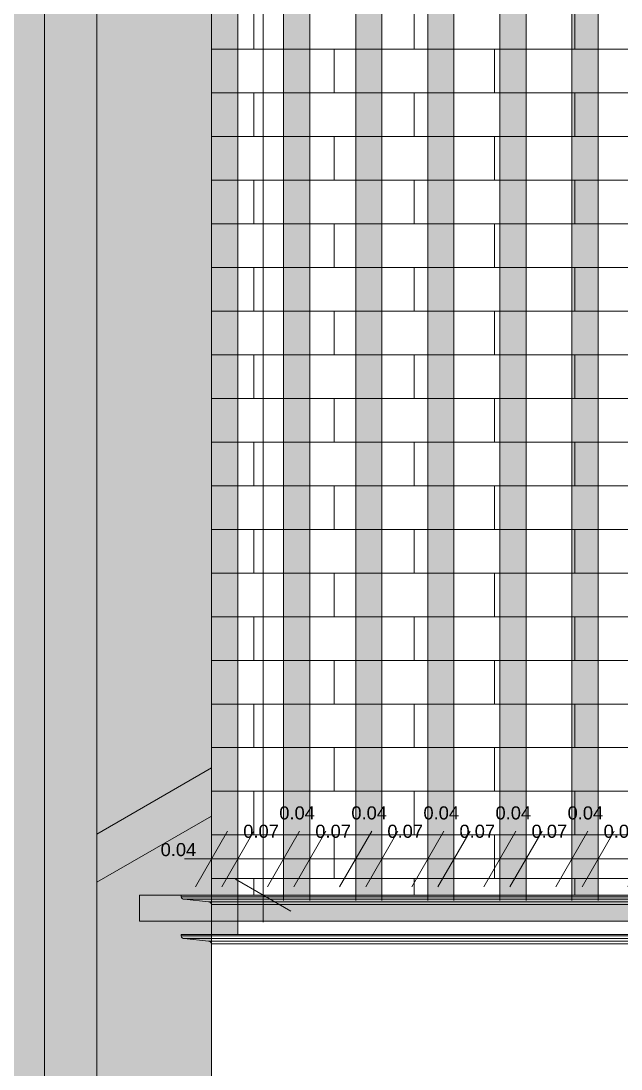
# Model space of a CAD drawing. Header units: millimetres. Extents: x 475616349 to 476941521, y 4620115302 to 4621446928.
# Drawn here: x 476671271 to 476672187, y 4620525755 to 4620527355 of the extents above; entities that cross this region are included whole.
import ezdxf

# ---------------------------------------------------------------- set-up
doc = ezdxf.new("R2010")
doc.units = ezdxf.units.MM
doc.header["$MEASUREMENT"] = 0
for name, color, linetype, lineweight in [('0_Pen_No__250_Pen_No__255', 255, 'Continuous', 0), ('0_Pen_No__250_Pen_No__7', 7, 'Continuous', 0), ('2D Drafting - General_Pen_No__30_Pen_No__9_Pen_No__9_Pen_No__253', 252, 'Continuous', 0), ('2D Drafting - General_Pen_No__30_Pen_No__9_Pen_No__9_Pen_No__7', 7, 'Continuous', 0), ('New_2D Drafting - General_Pen_No__30_Pen_No__9_Pen_No__9_Pen_No__255', 255, 'Continuous', 0), ('New_2D Drafting - General_Pen_No__30_Pen_No__9_Pen_No__9_Pen_No__7', 7, 'Continuous', 0), ('New_zoma_Pen_No__4', 7, 'Continuous', 0), ('New_zoma_Pen_No__5', 5, 'Continuous', 0), ('New_zoma_Pen_No__7', 7, 'Continuous', 0), ('Structural - Bearing_Pen_No__250', 7, 'Continuous', 0)]:
    doc.layers.add(name, color=color, linetype=linetype, lineweight=lineweight)
doc.layers.add('New_zoma', color=7, linetype='Continuous')
doc.styles.add('GENERATED_STYLE_1', font='arial.ttf')
doc.dimstyles.new('GENERATED_STYLE__18', dxfattribs={"dimtxt": 100, "dimasz": 64.421331, "dimexe": 0.18, "dimexo": 3, "dimgap": 0.09, "dimtad": 1, "dimtih": 1, "dimtoh": 1, "dimlfac": 0.001, "dimzin": 0, "dimdsep": 46, "dimtxsty": 'GENERATED_STYLE_1', "dimblk": 'ARROWHEAD_2', "dimblk1": 'ARROWHEAD_2', "dimblk2": 'ARROWHEAD_2', "dimcen": 0.09, "dimclrd": 7, "dimclre": 7, "dimclrt": 7, "dimadec": 0, "dimazin": 0, "dimtfac": 1, "dimtdec": 4, "dimtmove": 0, "dimatfit": 3, "dimfxl": 1, "dimtolj": 1, "dimtzin": 0, "dimarcsym": 0})
doc.dimstyles.new('GENERATED_STYLE__19', dxfattribs={"dimtxt": 100, "dimasz": 64.421331, "dimexe": 0.18, "dimexo": 3, "dimgap": 0.09, "dimtad": 1, "dimlfac": 0.001, "dimzin": 0, "dimdsep": 46, "dimtxsty": 'GENERATED_STYLE_1', "dimblk": 'ARROWHEAD_2', "dimblk1": 'ARROWHEAD_2', "dimblk2": 'ARROWHEAD_2', "dimcen": 0.09, "dimclrd": 7, "dimclre": 7, "dimclrt": 7, "dimadec": 0, "dimazin": 0, "dimtfac": 1, "dimtdec": 4, "dimtmove": 0, "dimatfit": 3, "dimfxl": 1, "dimtolj": 1, "dimtzin": 0, "dimarcsym": 0})
doc.dimstyles.new('GENERATED_STYLE__46', dxfattribs={"dimtxt": 20, "dimasz": 64.421331, "dimexe": 0.18, "dimexo": 3, "dimgap": 0.09, "dimtad": 1, "dimlfac": 0.001, "dimzin": 0, "dimdsep": 46, "dimtxsty": 'GENERATED_STYLE_1', "dimblk": 'ARROWHEAD_2', "dimblk1": 'ARROWHEAD_2', "dimblk2": 'ARROWHEAD_2', "dimcen": 0.09, "dimclrd": 5, "dimclre": 5, "dimclrt": 5, "dimadec": 0, "dimazin": 0, "dimtfac": 1, "dimtdec": 4, "dimtmove": 0, "dimatfit": 3, "dimfxl": 1, "dimtolj": 1, "dimtzin": 0, "dimarcsym": 0})
doc.dimstyles.new('GENERATED_STYLE__55', dxfattribs={"dimtxt": 20, "dimasz": 64.421331, "dimexe": 0.18, "dimexo": 3, "dimgap": 0.09, "dimtad": 1, "dimtih": 1, "dimtoh": 1, "dimlfac": 0.001, "dimzin": 0, "dimdsep": 46, "dimtxsty": 'GENERATED_STYLE_1', "dimblk": 'ARROWHEAD_2', "dimblk1": 'ARROWHEAD_2', "dimblk2": 'ARROWHEAD_2', "dimcen": 0.09, "dimclrd": 5, "dimclre": 5, "dimclrt": 5, "dimadec": 0, "dimazin": 0, "dimtfac": 1, "dimtdec": 4, "dimtmove": 0, "dimatfit": 3, "dimfxl": 1, "dimtolj": 1, "dimtzin": 0, "dimarcsym": 0})

# ---------------------------------------------------------------- blocks, each defined once
blk = doc.blocks.new('*D782', base_point=(476577134.1, 4620325125.7))
at = {"layer": 'New_zoma_Pen_No__4', "color": 7, "linetype": 'Continuous', "lineweight": 0, "transparency": 16777216}
for p, q in [((476671061.8, 4620528170.9), (476671061.8, 4620528298)), ((476671562.3, 4620528170.9), (476671562.3, 4620528298)), ((476671086.3, 4620528276.8), (476671037.3, 4620528192)), ((476671537.8, 4620528192), (476671586.8, 4620528276.8)), ((476671061.8, 4620528234.4), (476671562.3, 4620528234.4)), ((476671562.3, 4620528234.4), (476671603.8, 4620528234.4))]:
    blk.add_line(p, q, dxfattribs=at)
at = {"layer": 'New_zoma_Pen_No__7', "color": 7, "lineweight": 0, "transparency": 16777216, "insert": (476671179, 4620528254.4), "char_height": 100, "attachment_point": 7, "style": 'GENERATED_STYLE_1'}
blk.add_mtext('\\A1;{\\pql;\\fArial|b0|i0|c0|p34;0.50}', dxfattribs=at)
blk = doc.blocks.new('ARROWHEAD_2')
at = {"color": 0, "linetype": 'Continuous', "lineweight": 0}
for p, q in [((-0.378, -0.655), (0.378, 0.655)), ((0, 0), (-1, 0))]:
    blk.add_line(p, q, dxfattribs=at)
blk = doc.blocks.new('*D787', base_point=(476577134.1, 4620325125.7))
at = {"layer": 'New_zoma_Pen_No__4', "color": 7, "linetype": 'Continuous', "lineweight": 0, "transparency": 16777216}
for p, q in [((476671061.8, 4620531370.9), (476671061.8, 4620531498)), ((476671562.3, 4620531370.9), (476671562.3, 4620531498)), ((476671086.3, 4620531476.8), (476671037.3, 4620531392)), ((476671537.8, 4620531392), (476671586.8, 4620531476.8)), ((476671061.8, 4620531434.4), (476671562.3, 4620531434.4)), ((476671562.3, 4620531434.4), (476671603.8, 4620531434.4))]:
    blk.add_line(p, q, dxfattribs=at)
at = {"layer": 'New_zoma_Pen_No__7', "color": 7, "lineweight": 0, "transparency": 16777216, "insert": (476671179, 4620531454.4), "char_height": 100, "attachment_point": 7, "style": 'GENERATED_STYLE_1'}
blk.add_mtext('\\A1;{\\pql;\\fArial|b0|i0|c0|p34;0.50}', dxfattribs=at)
blk = doc.blocks.new('*D1991', base_point=(476577134.1, 4620325125.7))
at = {"layer": 'New_zoma_Pen_No__5', "color": 5, "linetype": 'Continuous', "lineweight": 0, "transparency": 16777216}
for p, q in [((476671641.1, 4620528940.3), (476671641.1, 4620528981.7)), ((476671683.4, 4620528915.8), (476671598.7, 4620528964.7)), ((476671704.6, 4620528940.3), (476671577.5, 4620528940.3)), ((476671641.1, 4620526020.4), (476671641.1, 4620528940.3)), ((476671598.7, 4620526044.8), (476671683.4, 4620525995.9)), ((476671704.6, 4620526020.4), (476671577.5, 4620526020.4)), ((476671641.1, 4620525978.9), (476671641.1, 4620526020.4))]:
    blk.add_line(p, q, dxfattribs=at)
at = {"layer": 'New_zoma_Pen_No__5', "color": 5, "lineweight": 0, "transparency": 16777216, "insert": (476671637.1, 4620527453.7), "char_height": 20, "attachment_point": 7, "rotation": 90, "style": 'GENERATED_STYLE_1'}
blk.add_mtext('\\A1;{\\pql;\\fArial|b0|i0|c0|p34;2.92}', dxfattribs=at)
blk = doc.blocks.new('*D2129', base_point=(476577134.1, 4620325125.7))
at = {"layer": 'New_zoma_Pen_No__4', "color": 7, "linetype": 'Continuous', "lineweight": 0, "transparency": 16777216}
for p, q in [((476672351.1, 4620527060.4), (476672351.1, 4620527101.8)), ((476672393.5, 4620527035.9), (476672308.7, 4620527084.8)), ((476672414.7, 4620527060.4), (476672287.6, 4620527060.4)), ((476672351.1, 4620525960.3), (476672351.1, 4620527060.4)), ((476672308.7, 4620525984.8), (476672393.5, 4620525935.9)), ((476672414.7, 4620525960.3), (476672287.6, 4620525960.3)), ((476672351.1, 4620525918.9), (476672351.1, 4620525960.3))]:
    blk.add_line(p, q, dxfattribs=at)
at = {"layer": 'New_zoma_Pen_No__7', "color": 7, "lineweight": 0, "transparency": 16777216, "insert": (476672331.1, 4620526377.3), "char_height": 100, "attachment_point": 7, "rotation": 90, "style": 'GENERATED_STYLE_1'}
blk.add_mtext('\\A1;{\\pql;\\fArial|b0|i0|c0|p34;1.10}', dxfattribs=at)
blk = doc.blocks.new('*D2139', base_point=(476577134.1, 4620325125.7))
at = {"layer": 'New_zoma_Pen_No__4', "color": 7, "linetype": 'Continuous', "lineweight": 0, "transparency": 16777216}
for p, q in [((476671562.3, 4620528298), (476671562.3, 4620528170.9)), ((476672262.3, 4620528298), (476672262.3, 4620528170.9)), ((476671586.8, 4620528276.8), (476671537.8, 4620528192)), ((476672237.8, 4620528192), (476672286.8, 4620528276.8)), ((476671562.3, 4620528234.4), (476671520.9, 4620528234.4)), ((476672262.3, 4620528234.4), (476671562.3, 4620528234.4))]:
    blk.add_line(p, q, dxfattribs=at)
at = {"layer": 'New_zoma_Pen_No__7', "color": 7, "lineweight": 0, "transparency": 16777216, "insert": (476671779.3, 4620528254.4), "char_height": 100, "attachment_point": 7, "style": 'GENERATED_STYLE_1'}
blk.add_mtext('\\A1;{\\pql;\\fArial|b0|i0|c0|p34;0.70}', dxfattribs=at)
blk = doc.blocks.new('*D2143', base_point=(476577134.1, 4620325125.7))
at = {"layer": 'New_zoma_Pen_No__4', "color": 7, "linetype": 'Continuous', "lineweight": 0, "transparency": 16777216}
for p, q in [((476671562.3, 4620531498), (476671562.3, 4620531370.9)), ((476672262.3, 4620531498), (476672262.3, 4620531370.9)), ((476671586.8, 4620531476.8), (476671537.8, 4620531392)), ((476672237.8, 4620531392), (476672286.8, 4620531476.8)), ((476671562.3, 4620531434.4), (476671520.9, 4620531434.4)), ((476672262.3, 4620531434.4), (476671562.3, 4620531434.4))]:
    blk.add_line(p, q, dxfattribs=at)
at = {"layer": 'New_zoma_Pen_No__7', "color": 7, "lineweight": 0, "transparency": 16777216, "insert": (476671779.3, 4620531454.4), "char_height": 100, "attachment_point": 7, "style": 'GENERATED_STYLE_1'}
blk.add_mtext('\\A1;{\\pql;\\fArial|b0|i0|c0|p34;0.70}', dxfattribs=at)
blk = doc.blocks.new('*D2373', base_point=(476577134.1, 4620325125.7))
at = {"layer": 'New_zoma_Pen_No__5', "color": 5, "linetype": 'Continuous', "lineweight": 0, "transparency": 16777216}
for p, q in [((476671562.3, 4620526012), (476671562.3, 4620526139.1)), ((476671602.3, 4620526012), (476671602.3, 4620526139.1)), ((476671586.8, 4620526117.9), (476671537.8, 4620526033.1)), ((476671626.8, 4620526117.9), (476671577.8, 4620526033.1)), ((476671520.9, 4620526075.5), (476671562.3, 4620526075.5)), ((476671562.3, 4620526075.5), (476671602.3, 4620526075.5))]:
    blk.add_line(p, q, dxfattribs=at)
at = {"layer": 'New_zoma_Pen_No__5', "color": 5, "lineweight": 0, "transparency": 16777216, "insert": (476671484.6, 4620526079.5), "char_height": 20, "attachment_point": 7, "style": 'GENERATED_STYLE_1'}
blk.add_mtext('\\A1;{\\pql;\\fArial|b0|i0|c0|p34;0.04}', dxfattribs=at)
blk = doc.blocks.new('*D2374', base_point=(476577134.1, 4620325125.7))
at = {"layer": 'New_zoma_Pen_No__5', "color": 5, "linetype": 'Continuous', "lineweight": 0, "transparency": 16777216}
for p, q in [((476671602.3, 4620526012), (476671602.3, 4620526139.1)), ((476671672.3, 4620526012), (476671672.3, 4620526139.1)), ((476671626.8, 4620526117.9), (476671577.8, 4620526033.1)), ((476671696.8, 4620526117.9), (476671647.8, 4620526033.1)), ((476671602.3, 4620526075.5), (476671672.3, 4620526075.5))]:
    blk.add_line(p, q, dxfattribs=at)
at = {"layer": 'New_zoma_Pen_No__5', "color": 5, "lineweight": 0, "transparency": 16777216, "char_height": 20, "attachment_point": 7, "style": 'GENERATED_STYLE_1'}
for s, insert in [('\\A1;{\\pql;\\fArial|b0|i0|c0|p34;0.04}', (476671665.7, 4620526135.5)), ('\\A1;{\\pql;\\fArial|b0|i0|c0|p34;0.07}', (476671610.7, 4620526107.5))]:
    blk.add_mtext(s, dxfattribs=dict(at, insert=insert))
blk = doc.blocks.new('*D2375', base_point=(476577134.1, 4620325125.7))
at = {"layer": 'New_zoma_Pen_No__5', "color": 5, "linetype": 'Continuous', "lineweight": 0, "transparency": 16777216}
for p, q in [((476671672.3, 4620526012), (476671672.3, 4620526139.1)), ((476671712.3, 4620526012), (476671712.3, 4620526139.1)), ((476671696.8, 4620526117.9), (476671647.8, 4620526033.1)), ((476671736.8, 4620526117.9), (476671687.8, 4620526033.1)), ((476671672.3, 4620526075.5), (476671712.3, 4620526075.5))]:
    blk.add_line(p, q, dxfattribs=at)
blk = doc.blocks.new('*D2376', base_point=(476577134.1, 4620325125.7))
at = {"layer": 'New_zoma_Pen_No__5', "color": 5, "linetype": 'Continuous', "lineweight": 0, "transparency": 16777216}
for p, q in [((476671712.3, 4620526012), (476671712.3, 4620526139.1)), ((476671782.3, 4620526012), (476671782.3, 4620526139.1)), ((476671736.8, 4620526117.9), (476671687.8, 4620526033.1)), ((476671806.8, 4620526117.9), (476671757.8, 4620526033.1)), ((476671712.3, 4620526075.5), (476671782.3, 4620526075.5))]:
    blk.add_line(p, q, dxfattribs=at)
at = {"layer": 'New_zoma_Pen_No__5', "color": 5, "lineweight": 0, "transparency": 16777216, "char_height": 20, "attachment_point": 7, "style": 'GENERATED_STYLE_1'}
for s, insert in [('\\A1;{\\pql;\\fArial|b0|i0|c0|p34;0.04}', (476671775.7, 4620526135.5)), ('\\A1;{\\pql;\\fArial|b0|i0|c0|p34;0.07}', (476671720.7, 4620526107.5))]:
    blk.add_mtext(s, dxfattribs=dict(at, insert=insert))
blk = doc.blocks.new('*D2377', base_point=(476577134.1, 4620325125.7))
at = {"layer": 'New_zoma_Pen_No__5', "color": 5, "linetype": 'Continuous', "lineweight": 0, "transparency": 16777216}
for p, q in [((476671782.3, 4620526012), (476671782.3, 4620526139.1)), ((476671822.3, 4620526012), (476671822.3, 4620526139.1)), ((476671806.8, 4620526117.9), (476671757.8, 4620526033.1)), ((476671846.8, 4620526117.9), (476671797.8, 4620526033.1)), ((476671782.3, 4620526075.5), (476671822.3, 4620526075.5))]:
    blk.add_line(p, q, dxfattribs=at)
blk = doc.blocks.new('*D2378', base_point=(476577134.1, 4620325125.7))
at = {"layer": 'New_zoma_Pen_No__5', "color": 5, "linetype": 'Continuous', "lineweight": 0, "transparency": 16777216}
for p, q in [((476671822.3, 4620526012), (476671822.3, 4620526139.1)), ((476671892.3, 4620526012), (476671892.3, 4620526139.1)), ((476671846.8, 4620526117.9), (476671797.8, 4620526033.1)), ((476671916.8, 4620526117.9), (476671867.8, 4620526033.1)), ((476671822.3, 4620526075.5), (476671892.3, 4620526075.5))]:
    blk.add_line(p, q, dxfattribs=at)
at = {"layer": 'New_zoma_Pen_No__5', "color": 5, "lineweight": 0, "transparency": 16777216, "char_height": 20, "attachment_point": 7, "style": 'GENERATED_STYLE_1'}
for s, insert in [('\\A1;{\\pql;\\fArial|b0|i0|c0|p34;0.04}', (476671885.7, 4620526135.5)), ('\\A1;{\\pql;\\fArial|b0|i0|c0|p34;0.07}', (476671830.7, 4620526107.5))]:
    blk.add_mtext(s, dxfattribs=dict(at, insert=insert))
blk = doc.blocks.new('*D2379', base_point=(476577134.1, 4620325125.7))
at = {"layer": 'New_zoma_Pen_No__5', "color": 5, "linetype": 'Continuous', "lineweight": 0, "transparency": 16777216}
for p, q in [((476671892.3, 4620526012), (476671892.3, 4620526139.1)), ((476671932.3, 4620526012), (476671932.3, 4620526139.1)), ((476671916.8, 4620526117.9), (476671867.8, 4620526033.1)), ((476671956.8, 4620526117.9), (476671907.8, 4620526033.1)), ((476671892.3, 4620526075.5), (476671932.3, 4620526075.5))]:
    blk.add_line(p, q, dxfattribs=at)
blk = doc.blocks.new('*D2380', base_point=(476577134.1, 4620325125.7))
at = {"layer": 'New_zoma_Pen_No__5', "color": 5, "linetype": 'Continuous', "lineweight": 0, "transparency": 16777216}
for p, q in [((476671932.3, 4620526012), (476671932.3, 4620526139.1)), ((476672002.3, 4620526012), (476672002.3, 4620526139.1)), ((476671956.8, 4620526117.9), (476671907.8, 4620526033.1)), ((476672026.8, 4620526117.9), (476671977.8, 4620526033.1)), ((476671932.3, 4620526075.5), (476672002.3, 4620526075.5))]:
    blk.add_line(p, q, dxfattribs=at)
at = {"layer": 'New_zoma_Pen_No__5', "color": 5, "lineweight": 0, "transparency": 16777216, "char_height": 20, "attachment_point": 7, "style": 'GENERATED_STYLE_1'}
for s, insert in [('\\A1;{\\pql;\\fArial|b0|i0|c0|p34;0.04}', (476671995.7, 4620526135.5)), ('\\A1;{\\pql;\\fArial|b0|i0|c0|p34;0.07}', (476671940.7, 4620526107.5))]:
    blk.add_mtext(s, dxfattribs=dict(at, insert=insert))
blk = doc.blocks.new('*D2381', base_point=(476577134.1, 4620325125.7))
at = {"layer": 'New_zoma_Pen_No__5', "color": 5, "linetype": 'Continuous', "lineweight": 0, "transparency": 16777216}
for p, q in [((476672002.3, 4620526012), (476672002.3, 4620526139.1)), ((476672042.3, 4620526012), (476672042.3, 4620526139.1)), ((476672026.8, 4620526117.9), (476671977.8, 4620526033.1)), ((476672066.8, 4620526117.9), (476672017.8, 4620526033.1)), ((476672002.3, 4620526075.5), (476672042.3, 4620526075.5))]:
    blk.add_line(p, q, dxfattribs=at)
blk = doc.blocks.new('*D2382', base_point=(476577134.1, 4620325125.7))
at = {"layer": 'New_zoma_Pen_No__5', "color": 5, "linetype": 'Continuous', "lineweight": 0, "transparency": 16777216}
for p, q in [((476672042.3, 4620526012), (476672042.3, 4620526139.1)), ((476672112.3, 4620526012), (476672112.3, 4620526139.1)), ((476672066.8, 4620526117.9), (476672017.8, 4620526033.1)), ((476672136.8, 4620526117.9), (476672087.8, 4620526033.1)), ((476672042.3, 4620526075.5), (476672112.3, 4620526075.5))]:
    blk.add_line(p, q, dxfattribs=at)
at = {"layer": 'New_zoma_Pen_No__5', "color": 5, "lineweight": 0, "transparency": 16777216, "char_height": 20, "attachment_point": 7, "style": 'GENERATED_STYLE_1'}
for s, insert in [('\\A1;{\\pql;\\fArial|b0|i0|c0|p34;0.04}', (476672105.7, 4620526135.5)), ('\\A1;{\\pql;\\fArial|b0|i0|c0|p34;0.07}', (476672050.7, 4620526107.5))]:
    blk.add_mtext(s, dxfattribs=dict(at, insert=insert))
blk = doc.blocks.new('*D2383', base_point=(476577134.1, 4620325125.7))
at = {"layer": 'New_zoma_Pen_No__5', "color": 5, "linetype": 'Continuous', "lineweight": 0, "transparency": 16777216}
for p, q in [((476672112.3, 4620526012), (476672112.3, 4620526139.1)), ((476672152.3, 4620526012), (476672152.3, 4620526139.1)), ((476672136.8, 4620526117.9), (476672087.8, 4620526033.1)), ((476672176.8, 4620526117.9), (476672127.8, 4620526033.1)), ((476672112.3, 4620526075.5), (476672152.3, 4620526075.5))]:
    blk.add_line(p, q, dxfattribs=at)
blk = doc.blocks.new('*D2384', base_point=(476577134.1, 4620325125.7))
at = {"layer": 'New_zoma_Pen_No__5', "color": 5, "linetype": 'Continuous', "lineweight": 0, "transparency": 16777216}
for p, q in [((476672152.3, 4620526012), (476672152.3, 4620526139.1)), ((476672222.3, 4620526012), (476672222.3, 4620526139.1)), ((476672176.8, 4620526117.9), (476672127.8, 4620526033.1)), ((476672197.8, 4620526033.1), (476672246.8, 4620526117.9)), ((476672152.3, 4620526075.5), (476672222.3, 4620526075.5))]:
    blk.add_line(p, q, dxfattribs=at)
at = {"layer": 'New_zoma_Pen_No__5', "color": 5, "lineweight": 0, "transparency": 16777216, "insert": (476672160.7, 4620526107.5), "char_height": 20, "attachment_point": 7, "style": 'GENERATED_STYLE_1'}
blk.add_mtext('\\A1;{\\pql;\\fArial|b0|i0|c0|p34;0.07}', dxfattribs=at)

msp = doc.modelspace()

# ---------------------------------------------------------------- hatches: boundary and pattern name
at = {"layer": '0_Pen_No__250_Pen_No__255', "linetype": 'Continuous', "lineweight": 0, "true_color": 0x3f3f3f}
for points in [[(476671387.315, 4620517320.31), (476671387.315, 4620529295.176), (476671307.316, 4620529295.176), (476671307.316, 4620517320.31)], [(476671387.315, 4620526113.335), (476671562.315, 4620526214.475), (476671562.315, 4620526140.971), (476671387.315, 4620526039.831)]]:
    msp.add_hatch(color=250, dxfattribs=at).paths.add_polyline_path(points)
at = {"layer": '2D Drafting - General_Pen_No__30_Pen_No__9_Pen_No__9_Pen_No__253', "linetype": 'Continuous', "lineweight": 0}
h = msp.add_hatch(dxfattribs=at)
h.set_pattern_fill('BRICK___RUNNING_BOND', color=252, style=0, pattern_type=2)
h.set_pattern_definition([(0, (476692910.175, 4620522353.93), (0, 66.64), []), (90, (476692910.17, 4620522353.93), (-244.8, 0), [66.64, -66.64]), (90, (476693032.57, 4620522420.57), (-244.8, 0), [66.64, -66.64])])
h.paths.add_polyline_path([(476668932.159, 4620517320.329), (476672162.12, 4620517320.329), (476672162.12, 4620522126.83), (476671562.315, 4620522126.83), (476671562.315, 4620532420.374), (476675362.171, 4620532420.374), (476675362.171, 4620519520.275), (476678173.798, 4620519520.275), (476678173.798, 4620519520.362), (476679062.487, 4620519520.362), (476680662.487, 4620519520.362), (476682662.007, 4620519520.362), (476682662.007, 4620532420.362), (476688462.006, 4620532420.362), (476688462.006, 4620519520.362), (476689632.042, 4620519520.362), (476689632.042, 4620532819.955), (476688550.503, 4620532819.955), (476682661.97, 4620532819.955), (476668932.159, 4620532819.955)])
h.paths.add_polyline_path([(476669461.785, 4620525320.362), (476669461.785, 4620523720.362), (476671061.785, 4620523720.362), (476671061.785, 4620525320.362)], flags=0)
h.paths.add_polyline_path([(476669461.785, 4620526920.362), (476671061.785, 4620526920.362), (476671061.785, 4620528520.362), (476669461.785, 4620528520.362)], flags=0)
h.paths.add_polyline_path([(476669461.789, 4620531720.362), (476669461.789, 4620530120.362), (476671061.789, 4620530120.362), (476671061.789, 4620531720.362)], flags=0)
h.paths.add_polyline_path([(476671061.361, 4620518320.362), (476671061.361, 4620518920.362), (476669461.789, 4620518920.362), (476669461.789, 4620518320.362)], flags=0)
h.paths.add_polyline_path([(476669461.789, 4620520520.362), (476671061.789, 4620520520.362), (476671061.789, 4620522120.362), (476669461.789, 4620522120.362)], flags=0)
h.paths.add_polyline_path([(476676411.99, 4620528520.412), (476676411.99, 4620526020.412), (476678011.99, 4620526020.412), (476678011.99, 4620528520.412)], flags=0)
h.paths.add_polyline_path([(476678011.99, 4620522820.412), (476678011.99, 4620525320.412), (476676411.99, 4620525320.412), (476676411.99, 4620522820.412)], flags=0)
h.paths.add_polyline_path([(476676411.99, 4620529220.412), (476678011.99, 4620529220.412), (476678011.99, 4620531720.412), (476676411.99, 4620531720.412)], flags=0)
h.paths.add_polyline_path([(476680012.004, 4620531720.412), (476680012.004, 4620529220.412), (476681612.004, 4620529220.412), (476681612.004, 4620531720.412)], flags=0)
h.paths.add_polyline_path([(476680012.004, 4620528520.412), (476680012.004, 4620526020.412), (476681612.004, 4620526020.412), (476681612.004, 4620528520.412)], flags=0)
h.paths.add_polyline_path([(476680012.004, 4620522120.412), (476680012.004, 4620519620.412), (476680016.12, 4620519620.412), (476681612.004, 4620519620.412), (476681612.004, 4620522120.412)], flags=0)
h.paths.add_polyline_path([(476680012.004, 4620522820.412), (476681612.004, 4620522820.412), (476681612.004, 4620525320.412), (476680012.004, 4620525320.412)], flags=0)
at = {"layer": 'New_2D Drafting - General_Pen_No__30_Pen_No__9_Pen_No__9_Pen_No__255', "linetype": 'Continuous', "lineweight": 0}
for points in [[(476671602.315, 4620528940.277), (476671562.315, 4620528940.277), (476671562.315, 4620525960.337), (476671602.315, 4620525960.337)], [(476671712.315, 4620528880.277), (476671672.315, 4620528880.277), (476671672.315, 4620526020.364), (476671712.315, 4620526020.364)], [(476671782.315, 4620528880.277), (476671822.315, 4620528880.277), (476671822.315, 4620526020.364), (476671782.315, 4620526020.364)], [(476671892.315, 4620528880.277), (476671932.315, 4620528880.277), (476671932.315, 4620526020.364), (476671892.315, 4620526020.364)], [(476672002.315, 4620528880.277), (476672042.315, 4620528880.277), (476672042.315, 4620526020.364), (476672002.315, 4620526020.364)], [(476672152.315, 4620528880.277), (476672112.315, 4620528880.277), (476672112.315, 4620526020.364), (476672152.315, 4620526020.364)], [(476675362.171, 4620525980.364), (476675362.171, 4620526020.364), (476671452.398, 4620526020.364), (476671452.398, 4620525980.364)]]:
    msp.add_hatch(color=255, dxfattribs=at).paths.add_polyline_path(points)
h = msp.add_hatch(dxfattribs=at)
h.set_pattern_fill('BRICK___RUNNING_BOND', color=255, style=0, pattern_type=2)
h.set_pattern_definition([(0, (476577134.07, 4620325125.74), (0, 66.64), []), (90, (476577134.07, 4620325125.74), (-244.8, 0), [66.64, -66.64]), (90, (476577256.47, 4620325192.38), (-244.8, 0), [66.64, -66.64])])
h.paths.add_polyline_path([(476671562.315, 4620526020.364), (476672262.312, 4620526020.364), (476672262.312, 4620528339.911), (476671562.315, 4620528339.911)])

# ---------------------------------------------------------------- linework, layer by layer
at = {"layer": '0_Pen_No__250_Pen_No__7', "color": 7, "linetype": 'Continuous', "lineweight": 0, "flags": 128}
for points in [[(476671387.315, 4620517320.31), (476671387.315, 4620529295.176), (476671307.316, 4620529295.176), (476671307.316, 4620517320.31)], [(476671387.315, 4620526113.335), (476671562.315, 4620526214.475), (476671562.315, 4620526140.971), (476671387.315, 4620526039.831)]]:
    msp.add_lwpolyline(points, close=True, dxfattribs=at)
at = {"layer": '2D Drafting - General_Pen_No__30_Pen_No__9_Pen_No__9_Pen_No__7', "color": 7, "linetype": 'Continuous', "lineweight": 0, "flags": 128}
msp.add_lwpolyline([(476668932.159, 4620517320.329), (476672162.12, 4620517320.329), (476672162.12, 4620522126.83), (476671562.315, 4620522126.83), (476671562.315, 4620532420.374), (476675362.171, 4620532420.374), (476675362.171, 4620519520.275), (476678173.798, 4620519520.275), (476678173.798, 4620519520.362), (476679062.487, 4620519520.362), (476680662.487, 4620519520.362), (476682662.007, 4620519520.362), (476682662.007, 4620532420.362), (476688462.006, 4620532420.362), (476688462.006, 4620519520.362), (476689632.042, 4620519520.362), (476689632.042, 4620532819.955), (476688550.503, 4620532819.955), (476682661.97, 4620532819.955), (476668932.159, 4620532819.955)], close=True, dxfattribs=at)
at = {"layer": 'New_2D Drafting - General_Pen_No__30_Pen_No__9_Pen_No__9_Pen_No__7', "color": 7, "linetype": 'Continuous', "lineweight": 0, "flags": 128}
for points in [[(476671602.315, 4620528940.277), (476671562.315, 4620528940.277), (476671562.315, 4620525960.337), (476671602.315, 4620525960.337)], [(476671712.315, 4620528880.277), (476671672.315, 4620528880.277), (476671672.315, 4620526020.364), (476671712.315, 4620526020.364)], [(476671782.315, 4620528880.277), (476671822.315, 4620528880.277), (476671822.315, 4620526020.364), (476671782.315, 4620526020.364)], [(476671892.315, 4620528880.277), (476671932.315, 4620528880.277), (476671932.315, 4620526020.364), (476671892.315, 4620526020.364)], [(476672002.315, 4620528880.277), (476672042.315, 4620528880.277), (476672042.315, 4620526020.364), (476672002.315, 4620526020.364)], [(476672152.315, 4620528880.277), (476672112.315, 4620528880.277), (476672112.315, 4620526020.364), (476672152.315, 4620526020.364)], [(476671562.315, 4620526020.364), (476672262.312, 4620526020.364), (476672262.312, 4620528339.911), (476671562.315, 4620528339.911)], [(476675362.171, 4620525980.364), (476675362.171, 4620526020.364), (476671452.398, 4620526020.364), (476671452.398, 4620525980.364)]]:
    msp.add_lwpolyline(points, close=True, dxfattribs=at)
at = {"layer": 'Structural - Bearing_Pen_No__250', "color": 7, "linetype": 'Continuous', "lineweight": 0}
for p, q in [((476671515.989, 4620526017.879), (476671515.989, 4620526020.374)), ((476675408.497, 4620526020.374), (476671515.989, 4620526020.374)), ((476671516.389, 4620526016.348), (476671515.989, 4620526017.879)), ((476675408.497, 4620526017.879), (476671515.989, 4620526017.879)), ((476671517.526, 4620526015.051), (476671516.389, 4620526016.348)), ((476671519.23, 4620526014.184), (476671517.526, 4620526015.051)), ((476671520.451, 4620526013.924), (476671519.23, 4620526014.184)), ((476671557.853, 4620526009.934), (476671520.451, 4620526013.924)), ((476675404.035, 4620526013.924), (476671520.451, 4620526013.924)), ((476671559.074, 4620526009.675), (476671557.853, 4620526009.934)), ((476675366.634, 4620526009.934), (476671557.853, 4620526009.934)), ((476671560.777, 4620526008.808), (476671559.074, 4620526009.675)), ((476671561.915, 4620526007.51), (476671560.777, 4620526008.808)), ((476671562.315, 4620526005.979), (476671561.915, 4620526007.51)), ((476671562.315, 4620525334.793), (476671562.315, 4620526005.979)), ((476675362.171, 4620526005.979), (476671562.315, 4620526005.979)), ((476671515.989, 4620525957.867), (476671515.989, 4620525960.362)), ((476675408.497, 4620525960.362), (476671515.989, 4620525960.362)), ((476671516.389, 4620525956.336), (476671515.989, 4620525957.867)), ((476675408.497, 4620525957.867), (476671515.989, 4620525957.867)), ((476671517.526, 4620525955.039), (476671516.389, 4620525956.336)), ((476671519.23, 4620525954.172), (476671517.526, 4620525955.039)), ((476671520.451, 4620525953.912), (476671519.23, 4620525954.172)), ((476671557.853, 4620525949.922), (476671520.451, 4620525953.912)), ((476675404.035, 4620525953.912), (476671520.451, 4620525953.912)), ((476671559.074, 4620525949.663), (476671557.853, 4620525949.922)), ((476675366.634, 4620525949.922), (476671557.853, 4620525949.922)), ((476671560.777, 4620525948.796), (476671559.074, 4620525949.663)), ((476671561.915, 4620525947.498), (476671560.777, 4620525948.796)), ((476671562.315, 4620525945.967), (476671561.915, 4620525947.498)), ((476671562.315, 4620525754.776), (476671562.315, 4620525945.967)), ((476675362.171, 4620525945.967), (476671562.315, 4620525945.967))]:
    msp.add_line(p, q, dxfattribs=at)

# ---------------------------------------------------------------- dimensions: what is measured, and where the dimension line sits
at = {"layer": 'New_zoma', "color": 7, "linetype": 'Continuous', "lineweight": 0}
for base, p2, picture, middle in [((476671562.315, 4620531434.429), (476671562.315, 4620531434.429), '*D787', (476671308.906, 4620531504.429)), ((476671562.315, 4620528234.429), (476671562.315, 4620528234.429), '*D782', (476671308.906, 4620528304.429))]:
    dim = msp.add_linear_dim(base=base, p1=(476671061.789, 4620522120.362), p2=p2, dimstyle='GENERATED_STYLE__18', dxfattribs=at)
    dim.commit()
    dim.dimension.update_dxf_attribs({"geometry": picture, "text_midpoint": middle, "dimtype": 160})
for base, picture, middle in [((476671562.315, 4620531434.429), '*D2143', (476671909.169, 4620531504.429)), ((476671562.315, 4620528234.429), '*D2139', (476671909.169, 4620528304.429))]:
    dim = msp.add_linear_dim(base=base, p1=(476672262.315, 4620525740.277), p2=(476671562.315, 4620525740.277), angle=180, dimstyle='GENERATED_STYLE__18', dxfattribs=at)
    dim.commit()
    dim.dimension.update_dxf_attribs({"geometry": picture, "text_midpoint": middle, "dimtype": 160})
at = {"layer": 'New_zoma', "color": 5, "linetype": 'Continuous', "lineweight": 0}
dim = msp.add_linear_dim(base=(476671641.053, 4620528940.277), p1=(476671562.315, 4620526020.364), p2=(476671602.315, 4620528940.277), angle=90, dimstyle='GENERATED_STYLE__46', dxfattribs=at)
dim.commit()
dim.dimension.update_dxf_attribs({"geometry": '*D1991', "text_midpoint": (476671627.053, 4620527479.691), "dimtype": 160, "text_rotation": 90})
at = {"layer": 'New_zoma', "color": 7, "linetype": 'Continuous', "lineweight": 0}
dim = msp.add_linear_dim(base=(476672351.13, 4620527060.365), p1=(476665062.003, 4620525960.337), p2=(476664985.499, 4620527060.365), angle=90, dimstyle='GENERATED_STYLE__19', dxfattribs=at)
dim.commit()
dim.dimension.update_dxf_attribs({"geometry": '*D2129', "text_midpoint": (476672281.13, 4620526507.205), "dimtype": 160, "text_rotation": 90})
at = {"layer": 'New_zoma', "color": 5, "linetype": 'Continuous', "lineweight": 0}
for base, p1, p2, picture, middle in [((476671672.315, 4620526075.529), (476671602.315, 4620525960.337), (476671672.315, 4620526020.364), '*D2374', (476671636.686, 4620526117.529)), ((476671782.315, 4620526075.529), (476671712.315, 4620526020.364), (476671782.315, 4620526020.364), '*D2376', (476671746.686, 4620526117.529)), ((476671892.315, 4620526075.529), (476671822.315, 4620526020.364), (476671892.315, 4620526020.364), '*D2378', (476671856.686, 4620526117.529)), ((476672002.315, 4620526075.529), (476671932.315, 4620526020.364), (476672002.315, 4620526020.364), '*D2380', (476671966.686, 4620526117.529)), ((476672112.315, 4620526075.529), (476672042.315, 4620526020.364), (476672112.315, 4620526020.364), '*D2382', (476672076.686, 4620526117.529)), ((476671712.315, 4620526075.529), (476671672.315, 4620526020.364), (476671712.315, 4620526020.364), '*D2375', (476671691.686, 4620526145.529)), ((476671822.315, 4620526075.529), (476671782.315, 4620526020.364), (476671822.315, 4620526020.364), '*D2377', (476671801.686, 4620526145.529)), ((476671932.315, 4620526075.529), (476671892.315, 4620526020.364), (476671932.315, 4620526020.364), '*D2379', (476671911.686, 4620526145.529)), ((476672042.315, 4620526075.529), (476672002.315, 4620526020.364), (476672042.315, 4620526020.364), '*D2381', (476672021.686, 4620526145.529)), ((476672152.315, 4620526075.529), (476672112.315, 4620526020.364), (476672152.315, 4620526020.364), '*D2383', (476672131.686, 4620526145.529)), ((476671602.315, 4620526075.529), (476671562.315, 4620526020.364), (476671602.315, 4620525960.337), '*D2373', (476671510.583, 4620526089.529)), ((476672222.315, 4620526075.529), (476672152.315, 4620526020.364), (476672222.315, 4620525960.337), '*D2384', (476672186.686, 4620526117.529))]:
    dim = msp.add_linear_dim(base=base, p1=p1, p2=p2, dimstyle='GENERATED_STYLE__55', dxfattribs=at)
    dim.commit()
    dim.dimension.update_dxf_attribs({"geometry": picture, "text_midpoint": middle, "dimtype": 160})

doc.saveas('drawing.dxf')
